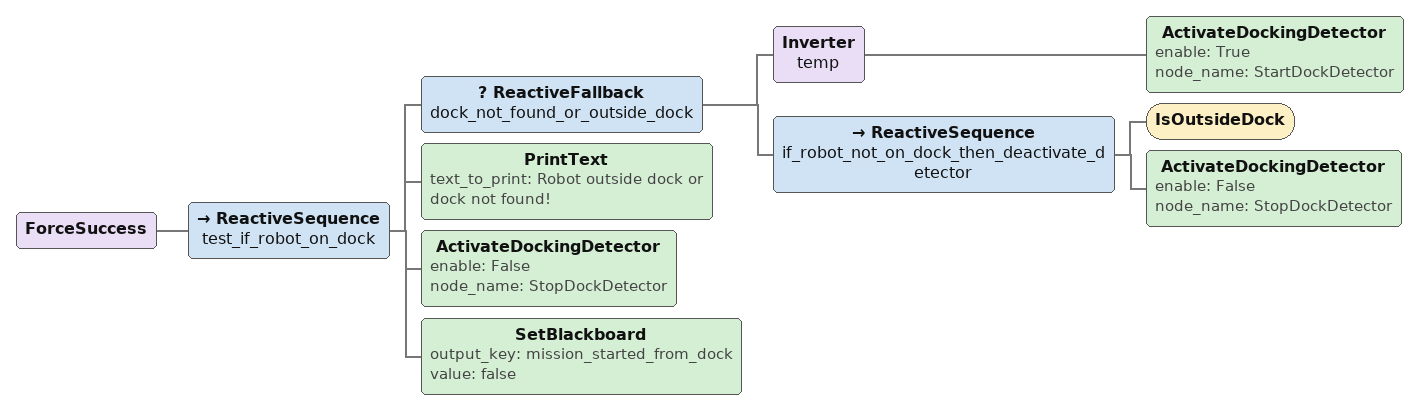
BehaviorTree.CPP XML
<ForceSuccess>
    <ReactiveSequence name="test_if_robot_on_dock">
        <ReactiveFallback name="dock_not_found_or_outside_dock">
            <Inverter name="temp">
                <ActivateDockingDetector enable="True" node_name="StartDockDetector"/>
            </Inverter>
            <ReactiveSequence name="if_robot_not_on_dock_then_deactivate_detector">
                <IsOutsideDock/>
                <ActivateDockingDetector enable="False" node_name="StopDockDetector"/>
            </ReactiveSequence>
        </ReactiveFallback>
        <PrintText text_to_print="Robot outside dock or dock not found!"/>
        <ActivateDockingDetector enable="False" node_name="StopDockDetector"/>
        <SetBlackboard output_key="mission_started_from_dock" value="false"/>
    </ReactiveSequence>
</ForceSuccess>
